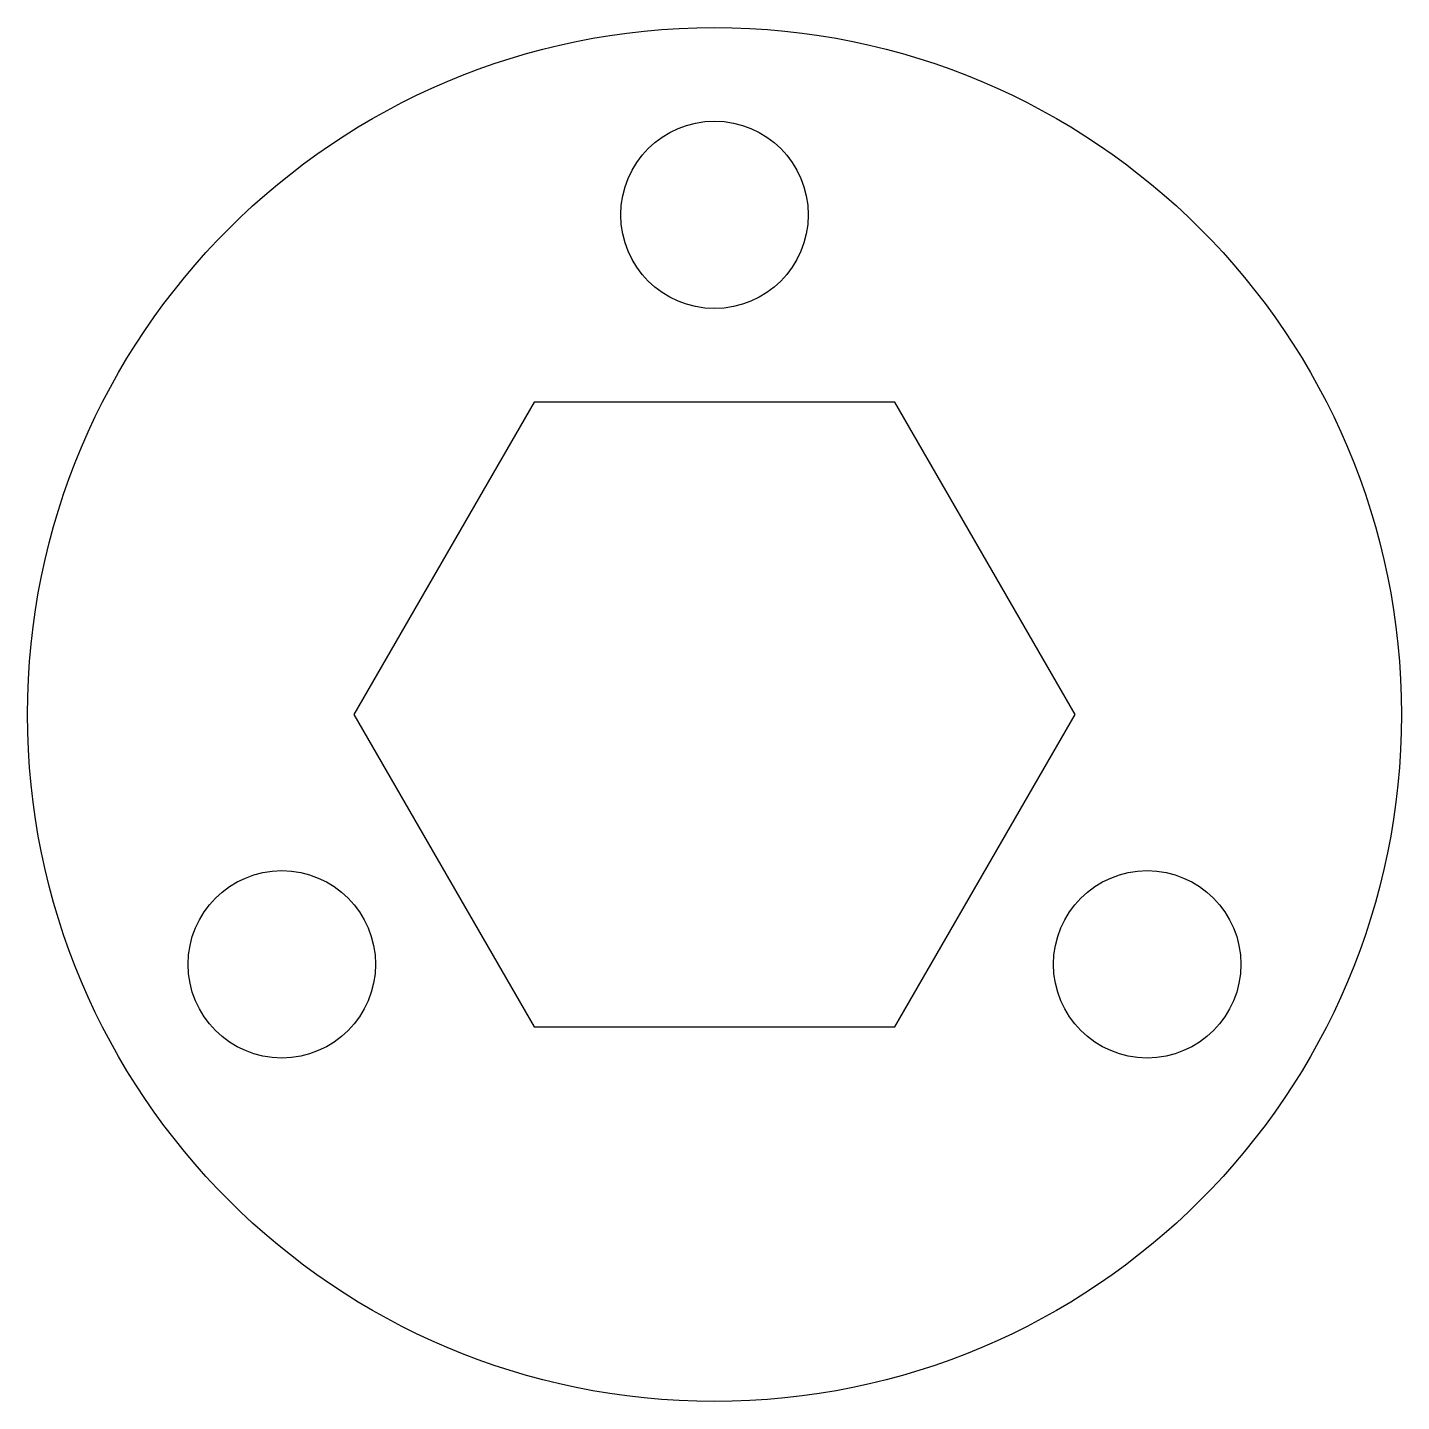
# Model space of a CAD drawing. Header units: millimetres. Extents: x -11 to 11, y -11 to 11.
import ezdxf

# ---------------------------------------------------------------- set-up
doc = ezdxf.new("R2010")
doc.units = ezdxf.units.MM

msp = doc.modelspace()

# ---------------------------------------------------------------- linework, layer by layer
at = {"color": 7, "linetype": 'Continuous', "lineweight": 25}
for p, q in [((-2.887, 5), (-5.774, 0)), ((2.887, 5), (-2.887, 5)), ((5.774, 0), (2.887, 5)), ((-5.774, 0), (-2.887, -5)), ((2.887, -5), (5.774, 0)), ((-2.887, -5), (2.887, -5))]:
    msp.add_line(p, q, dxfattribs=at)
for centre, radius in [((0, 0), 11), ((0, 8), 1.5), ((-6.928, -4), 1.5), ((6.928, -4), 1.5)]:
    msp.add_circle(centre, radius, dxfattribs=at)

doc.saveas('drawing.dxf')
